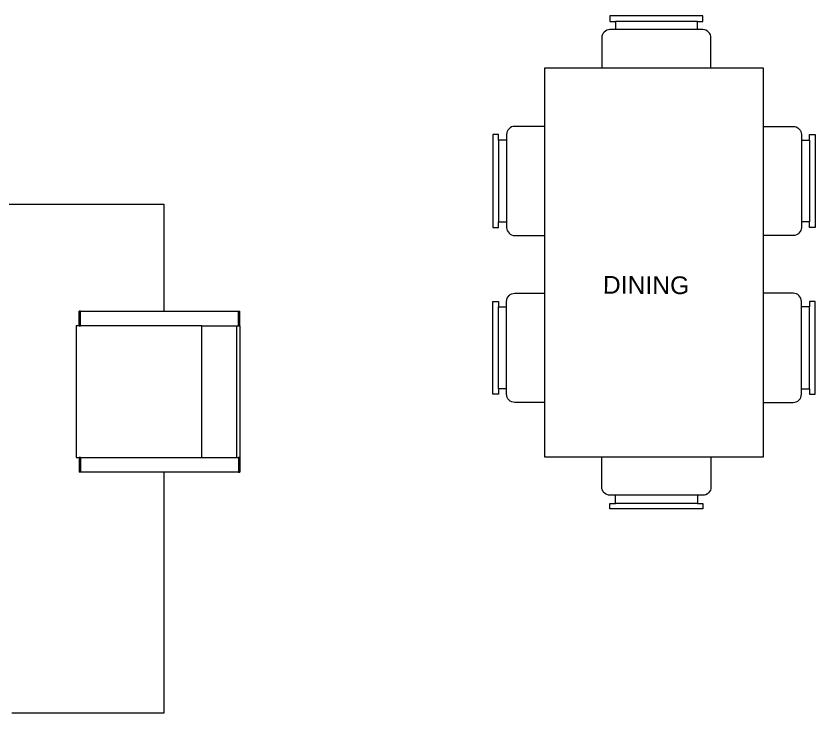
# Model space of a CAD drawing. Header units: millimetres. Extents: x 2027 to 2311, y 2171 to 2421.
# Drawn here: x 2119.7 to 2202.5, y 2280.2 to 2352.4 of the extents above; entities that cross this region are included whole.
import ezdxf

# ---------------------------------------------------------------- set-up
doc = ezdxf.new("R2010")
doc.units = ezdxf.units.MM
doc.layers.add('inne_gulv', color=255, linetype='Continuous', lineweight=15)
doc.layers.add('MOBILIARIO', color=4, linetype='Continuous', lineweight=13)
doc.styles.get("Standard").update_dxf_attribs({"font": 'arial.ttf'})

# ---------------------------------------------------------------- blocks, each defined once
blk = doc.blocks.new('M-Rec 13 6p')
for points in [[(0.0494, 1.0886), (0.0294, 1.0886), (0.0294, 1.1086), (0.3694, 1.1086), (0.3694, 1.0886), (0.3494, 1.0886)], [(0.0494, 1.0586), (0.0494, 1.0886), (0.3494, 1.0886), (0.3494, 1.0586)], [(-0.3618, 0.6686), (-0.3618, 0.6886), (-0.3818, 0.6886), (-0.3818, 0.3486), (-0.3618, 0.3486), (-0.3618, 0.3686)], [(0.7782, 0.6686), (0.7782, 0.6886), (0.7982, 0.6886), (0.7982, 0.3486), (0.7782, 0.3486), (0.7782, 0.3686)], [(-0.3318, 0.6686), (-0.3618, 0.6686), (-0.3618, 0.3686), (-0.3318, 0.3686)], [(0.7482, 0.6686), (0.7782, 0.6686), (0.7782, 0.3686), (0.7482, 0.3686)], [(0.0494, -0.6467), (0.0494, -0.6767), (0.3494, -0.6767), (0.3494, -0.6467)], [(0.0494, -0.6767), (0.0294, -0.6767), (0.0294, -0.6967), (0.3694, -0.6967), (0.3694, -0.6767), (0.3494, -0.6767)]]:
    blk.add_lwpolyline(points)
for points in [[(-0.0006, 0.9186), (-0.0006, 1.0286, -0.414238), (0.0294, 1.0586), (0.3694, 1.0586, -0.414145), (0.3994, 1.0286), (0.3994, 0.9186)], [(-0.1918, 0.7186), (-0.3018, 0.7186, 0.414238), (-0.3318, 0.6886), (-0.3318, 0.3486, 0.414145), (-0.3018, 0.3186), (-0.1918, 0.3186)], [(0.6082, 0.7186), (0.7182, 0.7186, -0.414238), (0.7482, 0.6886), (0.7482, 0.3486, -0.414145), (0.7182, 0.3186), (0.6082, 0.3186)], [(-0.0006, -0.5067), (-0.0006, -0.6167, 0.414238), (0.0294, -0.6467), (0.3694, -0.6467, 0.414145), (0.3994, -0.6167), (0.3994, -0.5067)]]:
    blk.add_lwpolyline(points, format="xyb")
blk.add_lwpolyline([(-0.1918, -0.5067), (-0.1918, 0.9186), (0.6082, 0.9186), (0.6082, -0.5067)], close=True)
at = {"elevation": -0.5245}
for points in [[(-0.1918, -0.2925), (-0.3018, -0.2925, -0.414238), (-0.3318, -0.2625), (-0.3318, 0.0775, -0.414145), (-0.3018, 0.1075), (-0.1918, 0.1075)], [(0.6082, -0.2925), (0.7182, -0.2925, 0.414238), (0.7482, -0.2625), (0.7482, 0.0775, 0.414145), (0.7182, 0.1075), (0.6082, 0.1075)]]:
    blk.add_lwpolyline(points, format="xyb", dxfattribs=at)
for points in [[(-0.3618, -0.2425), (-0.3618, -0.2625), (-0.3818, -0.2625), (-0.3818, 0.0775), (-0.3618, 0.0775), (-0.3618, 0.0575)], [(0.7782, -0.2425), (0.7782, -0.2625), (0.7982, -0.2625), (0.7982, 0.0775), (0.7782, 0.0775), (0.7782, 0.0575)], [(-0.3318, -0.2425), (-0.3618, -0.2425), (-0.3618, 0.0575), (-0.3318, 0.0575)], [(0.7482, -0.2425), (0.7782, -0.2425), (0.7782, 0.0575), (0.7482, 0.0575)]]:
    blk.add_lwpolyline(points, dxfattribs=at)
blk = doc.blocks.new('Sofa set 04 pl')
at = {"layer": 'MOBILIARIO'}
for p, q in [((123.4, 228.01), (149.42, 228.01)), ((123.4, 186.82), (123.4, 228.01)), ((110.42, 184.32), (110.42, 186.82)), ((110.67, 186.82), (110.42, 186.82)), ((110.67, 184.32), (110.67, 186.82)), ((110.67, 186.82), (123.4, 186.82)), ((123.4, 186.82), (137.67, 186.82)), ((137.67, 184.32), (137.67, 186.82)), ((137.67, 186.82), (137.92, 186.82)), ((137.92, 184.32), (137.92, 186.82)), ((110.42, 161.82), (110.42, 184.32)), ((110.42, 184.32), (110.67, 184.32)), ((110.92, 184.32), (110.67, 184.32)), ((110.92, 184.32), (110.92, 161.82)), ((116.92, 184.32), (110.92, 184.32)), ((116.92, 184.32), (116.92, 161.82)), ((137.67, 184.32), (116.92, 184.32)), ((137.67, 184.32), (137.92, 184.32)), ((138.42, 184.32), (137.92, 184.32)), ((138.42, 161.82), (138.42, 184.32)), ((110.42, 161.82), (110.42, 159.32)), ((110.67, 161.82), (110.42, 161.82)), ((110.67, 161.82), (110.67, 159.32)), ((110.92, 161.82), (110.67, 161.82)), ((116.92, 161.82), (110.92, 161.82)), ((116.92, 161.82), (137.67, 161.82)), ((137.67, 161.82), (137.67, 159.32)), ((137.92, 161.82), (137.67, 161.82)), ((137.92, 161.82), (138.42, 161.82)), ((137.92, 161.82), (137.92, 159.32)), ((110.67, 159.32), (110.42, 159.32)), ((123.4, 159.32), (110.67, 159.32)), ((123.4, 141.01), (123.4, 159.32)), ((137.67, 159.32), (123.4, 159.32)), ((137.67, 159.32), (137.92, 159.32)), ((210.4, 141.01), (123.4, 141.01))]:
    blk.add_line(p, q, dxfattribs=at)

msp = doc.modelspace()

# ---------------------------------------------------------------- block references
at = {"xscale": 0.6059157693152566, "yscale": 0.6059157693152566, "zscale": 0.6059157693152566, "rotation": 180}
msp.add_blockref('Sofa set 04 pl', (2209.79, 2418.354, 14.839), dxfattribs=at)
at = {"layer": 'MOBILIARIO', "xscale": 28.29110769886903, "yscale": 28.29110769886903, "zscale": 28.29110769886903, "rotation": 180.000143240161}
msp.add_blockref('M-Rec 13 6p', (2191.705, 2332.704, 14.839), dxfattribs=at)

# ---------------------------------------------------------------- texts
at = {"layer": 'inne_gulv', "insert": (2180.519, 2325.483), "char_height": 1.834, "width": 19.80413, "attachment_point": 1, "rotation": 359.64613}
msp.add_mtext('DINING', dxfattribs=at)

doc.saveas('drawing.dxf')
